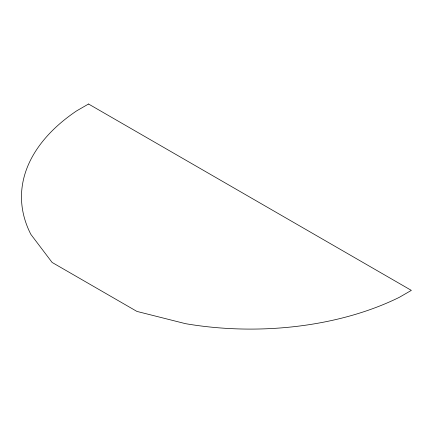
<?xml version="1.0" encoding="UTF-8"?>
<svg xmlns="http://www.w3.org/2000/svg" width="433" height="433" viewBox="0 0 433 433"><rect width="100%" height="100%" fill="white"/><g stroke="black" fill="none" stroke-linecap="round" stroke-linejoin="round"><path stroke-width="0.65" d="M88.538 104.007L76.581 110.908A228.938 132.179 0 0 0 30.873 234.388L52.106 262.441L136.92 311.414L185.519 323.673A228.938 132.179 0 0 0 399.394 297.282L411.35 290.381L88.538 104.007"/></g></svg>
